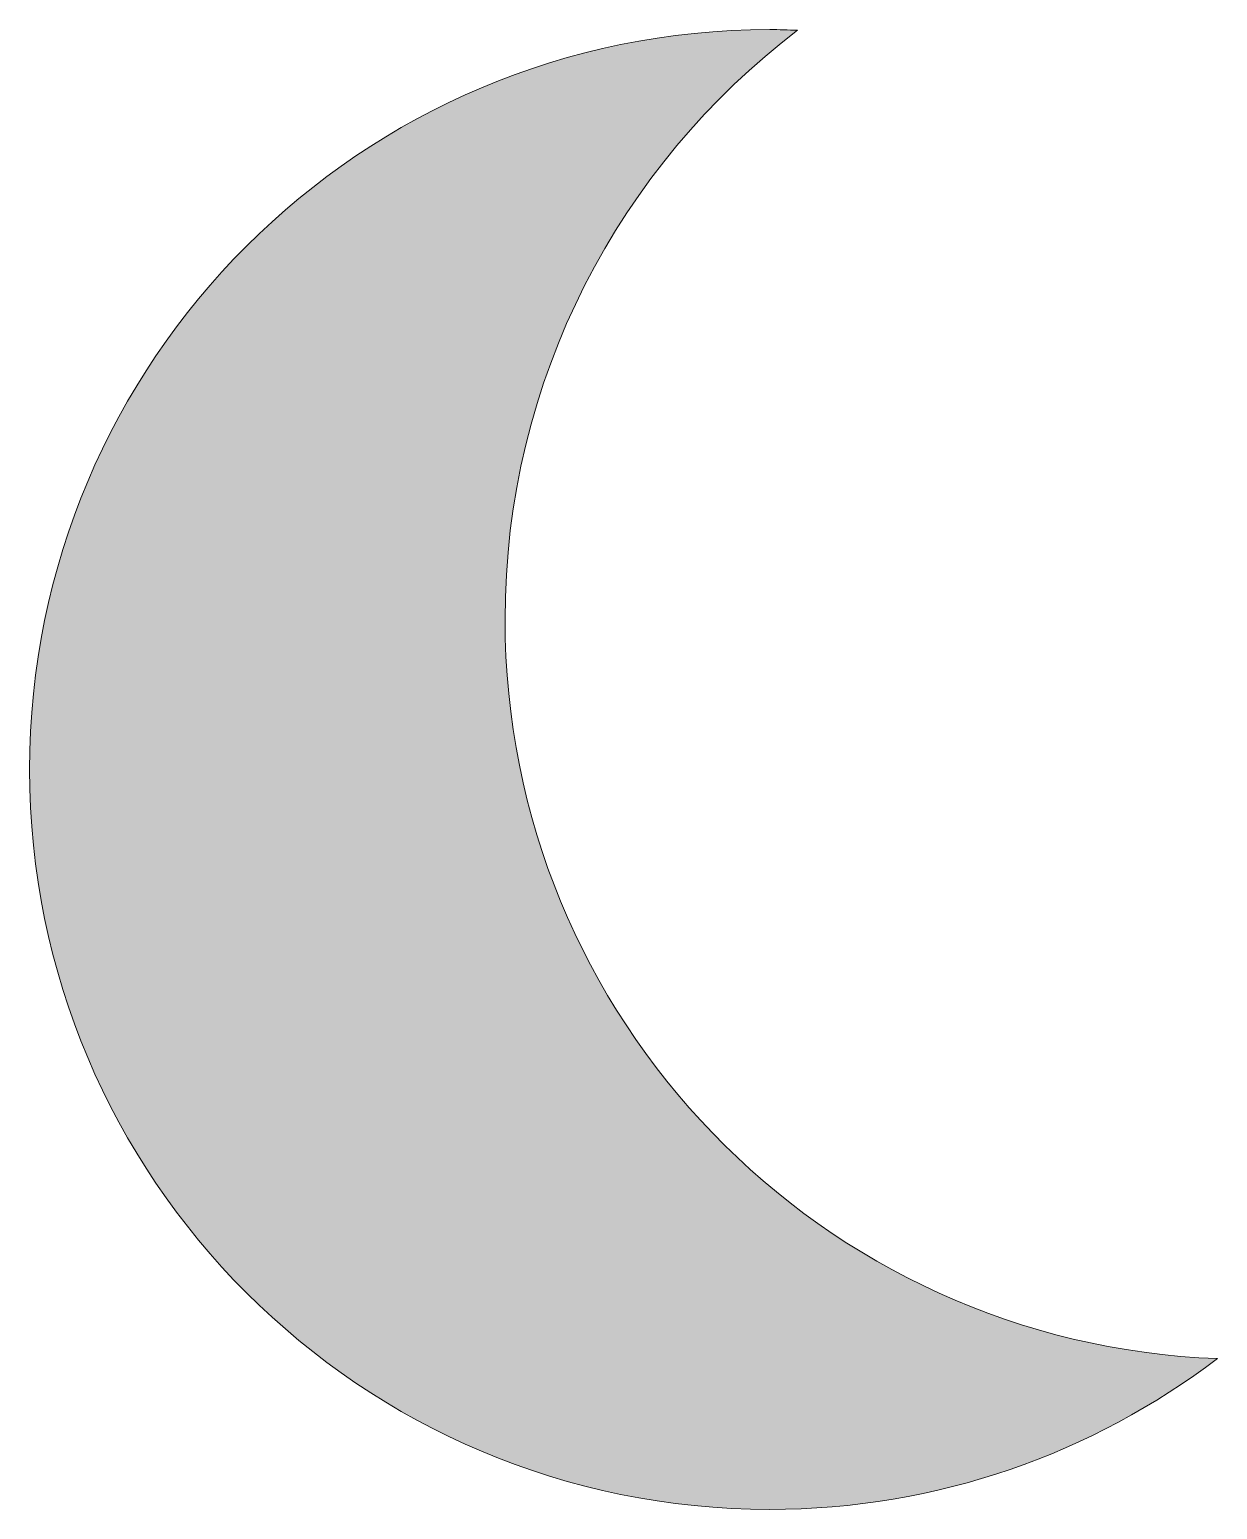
# Model space of a CAD drawing. Header units: inches. Extents: x 0 to 82, y 0 to 102.
import ezdxf

# ---------------------------------------------------------------- set-up
doc = ezdxf.new("R2010")
doc.units = ezdxf.units.IN
doc.header["$MEASUREMENT"] = 0
doc.layers.add('Layer 1', color=7, linetype='Continuous')

msp = doc.modelspace()

# ---------------------------------------------------------------- hatches: boundary and pattern name
at = {"layer": 'Layer 1', "true_color": 0xf9ce45}
h = msp.add_hatch(color=53, dxfattribs=at)
h.dxf.hatch_style = 2
edge = h.paths.add_edge_path()
edge.add_spline(control_points=[(32.63, 61.1), (32.63, 77.61), (40.51, 92.27), (52.71, 101.55), (52.07, 101.57), (51.44, 101.6), (50.8, 101.6), (22.74, 101.6), (0, 78.86), (0, 50.8), (0, 22.74), (22.74, 0), (50.8, 0), (62.35, 0), (72.99, 3.86), (81.52, 10.35), (54.35, 11.36), (32.63, 33.69), (32.63, 61.1)], knot_values=[0, 0, 0, 0, 1, 1, 1, 2, 2, 2, 3, 3, 3, 4, 4, 4, 5, 5, 5, 6, 6, 6, 6], degree=3, periodic=1)

# ---------------------------------------------------------------- linework, layer by layer
at = {"layer": 'Layer 1', "lineweight": 0}
msp.add_open_spline([(32.63, 61.1), (32.63, 77.61), (40.51, 92.27), (52.71, 101.55), (52.07, 101.57), (51.44, 101.6), (50.8, 101.6), (22.74, 101.6), (0, 78.86), (0, 50.8), (0, 22.74), (22.74, 0), (50.8, 0), (62.35, 0), (72.99, 3.86), (81.52, 10.35), (54.35, 11.36), (32.63, 33.69), (32.63, 61.1)], degree=3, knots=[0, 0, 0, 0, 1, 1, 1, 2, 2, 2, 3, 3, 3, 4, 4, 4, 5, 5, 5, 6, 6, 6, 6], dxfattribs=at)

doc.saveas('drawing.dxf')
